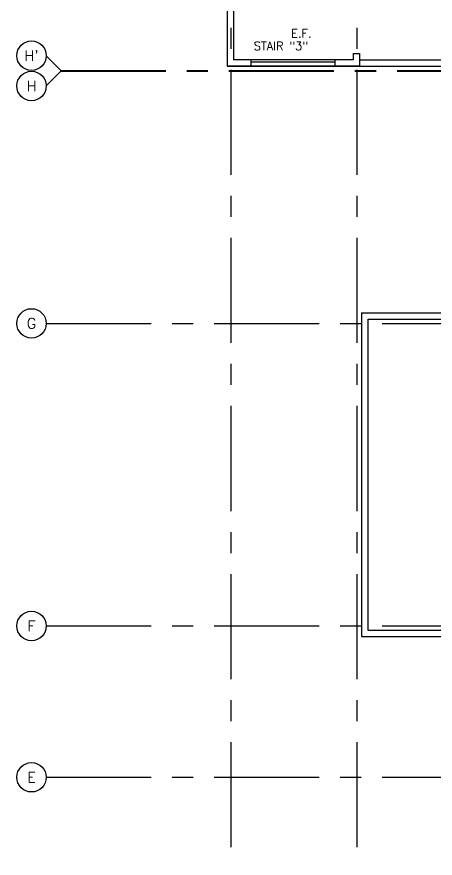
# Model space of a CAD drawing. Extents: x 417866242 to 417866633, y 43498034 to 43498122.
# Drawn here: x 417866557.27 to 417866567.22, y 43498049.31 to 43498069.33 of the extents above; entities that cross this region are included whole.
import ezdxf
from ezdxf.enums import TextEntityAlignment as Align

# ---------------------------------------------------------------- set-up
doc = ezdxf.new("R2010")
doc.units = 0
doc.header["$MEASUREMENT"] = 0
doc.linetypes.add('CENTERX2', pattern=[4, 2.5, -0.5, 0.5, -0.5])
for name, color, linetype in [('AX', 11, 'CONTINUOUS'), ('AX-CR', 7, 'CONTINUOUS'), ('AX-TXT', 2, 'CONTINUOUS'), ('AXES', 11, 'CENTERX2'), ('PROJ-L', 11, 'CONTINUOUS'), ('RM-NAME', 11, 'CONTINUOUS'), ('ROOF', 11, 'CONTINUOUS'), ('WALL', 11, 'CONTINUOUS'), ('WIN', 11, 'CONTINUOUS')]:
    doc.layers.add(name, color=color, linetype=linetype)
doc.styles.add('ROMANS', font='ROMANS.shx', dxfattribs={"width": 0.6})

# ---------------------------------------------------------------- blocks, each defined once
blk = doc.blocks.new('AXL')
at = {"layer": 'AX-CR'}
blk.add_circle((-350, 0), 350, dxfattribs=at)
at = {"layer": 'AX-TXT', "style": 'ROMANS'}
blk.add_attdef('AX', text='', height=250, dxfattribs=at).set_placement((-350, 0), align=Align.MIDDLE)

msp = doc.modelspace()

# ---------------------------------------------------------------- linework, layer by layer
at = {"layer": 'AXES'}
for p, q in [((417866562.366, 43498033.573), (417866562.366, 43498110.385)), ((417866565.366, 43498033.573), (417866565.366, 43498110.385)), ((417866558.316, 43498068.057), (417866557.966, 43498068.407)), ((417866558.316, 43498068.037), (417866557.966, 43498067.687)), ((417866558.316, 43498068.057), (417866626.006, 43498068.057)), ((417866558.316, 43498068.037), (417866626.006, 43498068.037)), ((417866557.966, 43498062.037), (417866626.006, 43498062.037)), ((417866557.966, 43498054.837), (417866626.006, 43498054.837)), ((417866557.966, 43498051.237), (417866626.006, 43498051.237))]:
    msp.add_line(p, q, dxfattribs=at)
at = {"layer": 'PROJ-L', "linetype": 'Continuous'}
for p, q in [((417866565.47, 43498062.287), (417866567.62, 43498062.287)), ((417866565.47, 43498062.287), (417866565.47, 43498054.587)), ((417866565.62, 43498062.137), (417866567.62, 43498062.137)), ((417866565.62, 43498062.137), (417866565.62, 43498054.737)), ((417866565.62, 43498054.737), (417866567.62, 43498054.737)), ((417866565.47, 43498054.587), (417866567.62, 43498054.587))]:
    msp.add_line(p, q, dxfattribs=at)
at = {"layer": 'ROOF'}
for p, q in [((417866565.421, 43498068.307), (417866567.496, 43498068.307)), ((417866562.271, 43498068.157), (417866567.496, 43498068.157))]:
    msp.add_line(p, q, dxfattribs=at)
at = {"layer": 'WALL'}
for p, q in [((417866562.271, 43498073.933), (417866562.271, 43498068.157)), ((417866562.421, 43498073.933), (417866562.421, 43498068.307)), ((417866565.271, 43498068.457), (417866565.421, 43498068.457)), ((417866565.271, 43498068.457), (417866565.271, 43498068.307)), ((417866565.421, 43498068.457), (417866565.421, 43498068.157)), ((417866562.846, 43498068.307), (417866562.421, 43498068.307)), ((417866562.846, 43498068.157), (417866562.846, 43498068.307)), ((417866564.846, 43498068.157), (417866564.846, 43498068.307)), ((417866565.271, 43498068.307), (417866564.846, 43498068.307)), ((417866562.846, 43498068.157), (417866562.271, 43498068.157)), ((417866565.421, 43498068.157), (417866564.846, 43498068.157))]:
    msp.add_line(p, q, dxfattribs=at)
at = {"layer": 'WIN'}
for p, q in [((417866564.846, 43498068.307), (417866562.846, 43498068.307)), ((417866564.846, 43498068.257), (417866562.846, 43498068.257)), ((417866564.846, 43498068.157), (417866562.846, 43498068.157))]:
    msp.add_line(p, q, dxfattribs=at)

# ---------------------------------------------------------------- block references
at = {"layer": 'AX', "xscale": 0.0009999871253967285, "yscale": 0.001000002026557922, "zscale": 0.001}
for p, values in [((417866557.966, 43498068.407), {'AX': "H'"}), ((417866557.966, 43498067.687), {'AX': 'H'}), ((417866557.966, 43498062.037), {'AX': 'G'}), ((417866557.966, 43498054.837), {'AX': 'F'}), ((417866557.966, 43498051.237), {'AX': 'E'})]:
    msp.add_blockref('AXL', p, dxfattribs=at).add_auto_attribs(values)

# ---------------------------------------------------------------- texts
at = {"layer": 'RM-NAME', "style": 'ROMANS'}
for s, p in [('E.F.', (417866564.038, 43498068.938)), ('STAIR "3"', (417866563.553, 43498068.638))]:
    msp.add_text(s, height=0.2, dxfattribs=at).set_placement(p, align=Align.MIDDLE)

doc.saveas('drawing.dxf')
